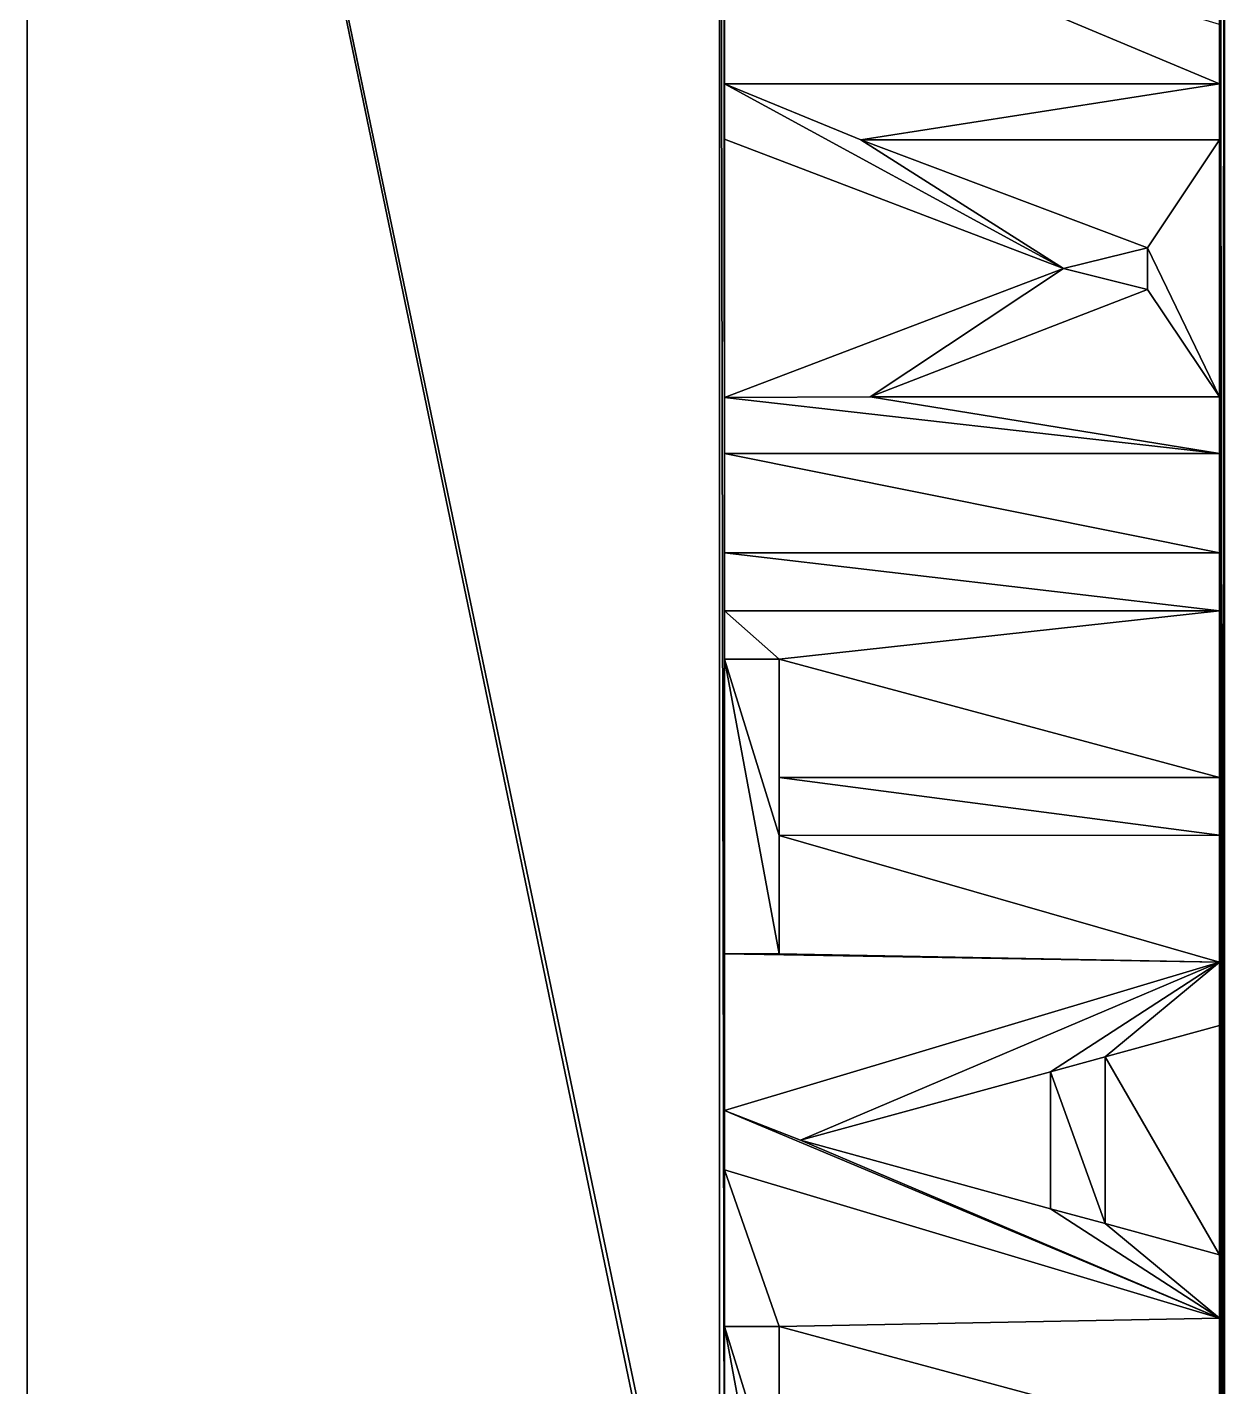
# Model space of a CAD drawing. Header units: metres. Extents: x -75 to 218, y -7 to 90.
# Drawn here: x -75.29 to -45.11, y 16.78 to 51.19 of the extents above; entities that cross this region are included whole.
import ezdxf

# ---------------------------------------------------------------- set-up
doc = ezdxf.new("R2010")
doc.units = ezdxf.units.M

msp = doc.modelspace()

# ---------------------------------------------------------------- meshes
at = {"layer": 'Layer0'}
mesh = msp.add_polyface(dxfattribs=at)
corners = [(-75.289, 90.288, 1), (-75.289, -6.612), (-75.289, -6.612, 1), (-75.289, 90.288)]
mesh.append_faces([[corners[k] for k in face] for face in [(0, 1, 2), (1, 0, 3)]], dxfattribs={"vtx0": -1})
mesh = msp.add_polyface(dxfattribs=at)
corners = [(-75.289, 90.288), (218.173, -6.612), (-75.289, -6.612), (218.173, 90.288)]
mesh.append_faces([[corners[k] for k in face] for face in [(0, 1, 2), (1, 0, 3)]], dxfattribs={"vtx0": -1})
mesh = msp.add_polyface(dxfattribs=at)
corners = [(-75.289, -6.612, 1), (-57.715, 5.671, 1), (-75.289, 90.288, 1), (-57.768, 6.519, 1), (-57.768, 76.657, 1), (-49.063, 45.084, 1), (-57.639, 48.364, 1), (-57.639, 41.82, 1), (-45.12, 32.203, 1), (-56.261, 35.199, 1), (-56.261, 32.203, 1), (-45.12, 64.947, 1), (-56.261, 67.943, 1), (-56.261, 64.947, 1), (-45.12, 41.838, 1), (-46.936, 44.558, 1), (-53.953, 41.838, 1), (-46.936, 45.609, 1), (-57.639, 10.85, 1), (-57.648, 75.614, 1), (-57.639, 67.943, 1), (-57.639, 23.774, 1), (-57.639, 36.422, 1), (-57.639, 27.743, 1), (-57.639, 35.199, 1), (-57.639, 37.894, 1), (-57.639, 40.408, 1), (-57.639, 55.02, 1), (-57.639, 49.759, 1), (-57.639, 56.518, 1), (-57.639, 60.487, 1), (-57.639, 69.166, 1), (-45.12, 69.166, 1), (-45.12, 60.272, 1), (-56.261, 60.487, 1), (-56.261, 63.484, 1), (-45.12, 63.492, 1), (-45.12, 52.867, 1), (-48.013, 57.878, 1), (-48.013, 53.659, 1), (-45.12, 58.67, 1), (-45.12, 49.759, 1), (-45.12, 51.266, 1), (-45.12, 48.347, 1), (-54.191, 48.347, 1), (-45.12, 37.894, 1), (-45.12, 40.408, 1), (-45.12, 36.422, 1), (-56.261, 30.74, 1), (-45.12, 27.528, 1), (-45.12, 30.748, 1)]
mesh.append_faces([[corners[k] for k in face] for face in [(8, 9, 10), (11, 12, 13), (14, 15, 16), (37, 38, 39), (17, 43, 44)]], dxfattribs={"vtx0": -1})
mesh.append_faces([[corners[k] for k in face] for face in [(0, 1, 2), (15, 14, 17), (4, 18, 19), (20, 29, 30), (12, 31, 20), (33, 30, 29), (30, 33, 34), (34, 33, 35), (35, 33, 36), (38, 37, 40), (41, 27, 28), (27, 41, 42), (45, 26, 25), (26, 45, 46), (9, 22, 24), (22, 9, 47), (48, 49, 50)]], dxfattribs={"vtx0": -1, "vtx1": -1})
mesh.append_faces([[corners[k] for k in face] for face in [(4, 2, 3), (3, 18, 4), (20, 19, 21), (21, 19, 18), (20, 21, 22), (22, 21, 23), (20, 25, 26), (20, 7, 6), (20, 6, 27), (32, 12, 11), (43, 17, 14), (47, 9, 8)]], dxfattribs={"vtx0": -1, "vtx1": -1, "vtx2": -1})
mesh.append_faces([[corners[k] for k in face] for face in [(2, 1, 3), (22, 23, 24), (20, 22, 25), (20, 26, 7), (27, 6, 28), (20, 27, 29)]], dxfattribs={"vtx0": -1, "vtx2": -1})
mesh.append_faces([[corners[k] for k in face] for face in [(5, 6, 7)]], dxfattribs={"vtx1": -1})
mesh = msp.add_polyface(dxfattribs=at)
corners = [(-44.99, 6.278, 1), (-29.186, 17.724, 1), (-29.842, 17.905, 1), (-30.405, 18.208, 1), (-30.873, 18.632, 1), (-31.243, 19.168, 1), (-31.506, 19.808, 1), (-44.99, 76.657, 1), (-19.069, 30.191, 1), (-30.21, 33.187, 1), (-30.21, 30.191, 1), (-30.219, 20.431, 1), (-30.235, 22.095, 1), (-30.34, 21.4, 1), (-29.922, 22.666, 1), (-29.857, 19.713, 1), (-29.396, 23.111, 1), (-29.27, 19.267, 1), (-28.652, 23.432, 1), (-28.471, 19.118, 1), (-45.12, 27.528, 1), (-45.044, 7.142, 1), (-45.12, 30.748, 1), (-45.12, 32.203, 1), (-45.12, 36.422, 1), (-45.12, 37.894, 1), (-45.12, 40.408, 1), (-45.12, 41.838, 1), (-45.12, 48.347, 1), (-31.681, 55.774, 1), (-31.717, 21.4, 1), (-31.588, 25.731, 1), (-31.562, 22.632, 1), (-30.21, 25.731, 1), (-31.097, 23.609, 1), (-30.318, 24.329, 1), (-29.22, 24.792, 1), (-30.21, 28.728, 1), (-19.069, 28.736, 1), (-24.655, 24.358, 1), (-25.057, 23.94, 1), (-28.118, 19.118, 1), (-25.626, 22.911, 1), (-27.518, 19.213, 1), (-27.059, 19.497, 1), (-26.713, 19.933, 1), (-26.017, 21.77, 1), (-26.448, 20.483, 1), (-31.588, 34.307, 1), (-31.588, 33.187, 1), (-19.069, 34.307, 1)]
mesh.append_faces([[corners[k] for k in face] for face in [(8, 9, 10), (11, 12, 13), (46, 45, 47)]], dxfattribs={"vtx0": -1})
mesh.append_faces([[corners[k] for k in face] for face in [(12, 11, 14), (14, 15, 16), (16, 17, 18), (22, 21, 23), (24, 21, 25), (26, 21, 27), (31, 32, 33), (33, 36, 37), (37, 36, 38), (39, 18, 40), (40, 41, 42), (42, 45, 46), (9, 48, 49), (48, 9, 50)]], dxfattribs={"vtx0": -1, "vtx1": -1})
mesh.append_faces([[corners[k] for k in face] for face in [(0, 6, 7), (20, 21, 22), (23, 21, 24), (25, 21, 26), (27, 21, 28), (29, 30, 31), (40, 18, 19)]], dxfattribs={"vtx0": -1, "vtx1": -1, "vtx2": -1})
mesh.append_faces([[corners[k] for k in face] for face in [(0, 1, 2), (0, 2, 3), (0, 3, 4), (0, 4, 5), (0, 5, 6), (14, 11, 15), (16, 15, 17), (18, 17, 19), (7, 21, 0), (31, 30, 32), (33, 32, 34), (33, 34, 35), (33, 35, 36), (40, 19, 41), (42, 41, 43), (42, 43, 44), (42, 44, 45)]], dxfattribs={"vtx0": -1, "vtx2": -1})
mesh = msp.add_polyface(dxfattribs=at)
corners = [(-44.99, 76.657, 1), (-31.506, 19.808, 1), (-31.664, 20.552, 1), (-31.717, 21.4, 1), (-31.734, 56.503, 1), (-31.588, 64.864, 1), (-31.681, 57.236, 1), (-31.588, 63.099, 1), (-23.012, 38.982, 1), (-31.588, 42.262, 1), (-31.588, 35.719, 1), (-31.522, 57.876, 1), (-30.408, 61.325, 1), (-31.257, 58.422, 1), (-30.886, 58.875, 1), (-30.421, 59.231, 1), (-29.871, 59.486, 1), (-28.876, 61.325, 1), (-29.239, 59.638, 1), (-28.523, 59.689, 1), (-45.12, 48.347, 1), (-45.044, 7.142, 1), (-45.12, 49.759, 1), (-45.12, 51.266, 1), (-45.12, 52.867, 1), (-45.12, 58.67, 1), (-45.12, 60.272, 1), (-45.12, 63.492, 1), (-45.12, 64.947, 1), (-45.12, 69.166, 1), (-45.12, 70.638, 1), (-45.11, 75.614, 1), (-31.681, 55.774, 1), (-31.588, 43.657, 1), (-31.522, 55.137, 1), (-31.588, 33.187, 1), (-31.588, 25.731, 1), (-31.588, 34.307, 1), (-31.257, 54.59, 1), (-30.886, 54.136, 1), (-24.252, 46.025, 1), (-30.421, 53.778, 1), (-29.871, 53.522, 1), (-29.239, 53.369, 1), (-28.523, 53.318, 1)]
mesh.append_faces([[corners[k] for k in face] for face in [(5, 6, 7), (11, 7, 6), (7, 11, 12), (12, 16, 17), (20, 21, 22), (23, 21, 24), (25, 21, 26), (27, 21, 28), (29, 21, 30), (31, 21, 0), (32, 33, 34), (35, 32, 36), (33, 10, 9), (34, 33, 38), (38, 33, 39), (39, 40, 41), (41, 40, 42), (42, 40, 43), (43, 40, 44)]], dxfattribs={"vtx0": -1, "vtx1": -1})
mesh.append_faces([[corners[k] for k in face] for face in [(0, 3, 4), (5, 0, 4), (22, 21, 23), (24, 21, 25), (26, 21, 27), (28, 21, 29), (30, 21, 31), (33, 32, 35), (33, 35, 37), (39, 33, 40)]], dxfattribs={"vtx0": -1, "vtx1": -1, "vtx2": -1})
mesh.append_faces([[corners[k] for k in face] for face in [(0, 1, 2), (0, 2, 3), (5, 4, 6), (12, 11, 13), (12, 13, 14), (12, 14, 15), (12, 15, 16), (17, 16, 18), (17, 18, 19), (3, 32, 4), (33, 37, 10)]], dxfattribs={"vtx0": -1, "vtx2": -1})
mesh.append_faces([[corners[k] for k in face] for face in [(8, 9, 10)]], dxfattribs={"vtx1": -1})
mesh = msp.add_polyface(dxfattribs=at)
corners = [(42.001, 72.341, 1), (41.995, 72.935, 1), (41.958, 72.687, 1), (42.107, 73.139, 1), (42.13, 72.084, 1), (42.295, 73.298, 1), (42.34, 71.925, 1), (42.561, 73.412, 1), (42.625, 71.872, 1), (41.512, 74.732, 1), (41.466, 72.687, 1), (41.521, 73.127, 1), (43.988, 73.743, 1), (43.844, 73.594, 1), (42.751, 71.872, 1), (43.641, 73.226, 1), (42.966, 71.906, 1), (43.129, 72.007, 1), (43.253, 72.163, 1), (43.501, 72.819, 1), (43.348, 72.359, 1), (44.898, 71.743, 1), (45.149, 73.383, 1), (44.861, 73.437, 1), (45.181, 71.868, 1), (45.362, 73.22, 1), (45.38, 72.061, 1), (45.493, 72.957, 1), (45.498, 72.309, 1), (45.537, 72.601, 1), (-47.591, 2.481, 1), (-75.289, -6.612, 1), (218.173, -6.612, 1), (-46.787, 2.779, 1), (-46.131, 3.226, 1), (-45.625, 3.81, 1), (-45.27, 4.522, 1), (-45.06, 5.348, 1), (-44.99, 6.278, 1), (-18.94, 56.503, 1), (42.135, 71.439, 1), (41.935, 71.547, 1), (43.606, 71.749, 1), (45.1, 71.244, 1), (43.806, 72.144, 1), (43.944, 72.573, 1), (44.095, 72.999, 1), (44.192, 73.176, 1), (44.316, 73.315, 1), (44.48, 73.407, 1), (44.695, 73.437, 1)]
mesh.append_faces([[corners[k] for k in face] for face in [(0, 1, 2), (19, 18, 20), (27, 28, 29)]], dxfattribs={"vtx0": -1})
mesh.append_faces([[corners[k] for k in face] for face in [(1, 0, 3), (3, 4, 5), (5, 6, 7), (12, 7, 13), (13, 14, 15), (15, 18, 19), (22, 24, 25), (25, 26, 27), (30, 32, 33), (33, 32, 34), (34, 32, 35), (35, 32, 36), (36, 32, 37), (37, 32, 38), (42, 43, 44), (44, 43, 45), (45, 43, 46), (46, 43, 47), (47, 21, 48), (48, 21, 49), (49, 21, 50), (50, 21, 23)]], dxfattribs={"vtx0": -1, "vtx1": -1})
mesh.append_faces([[corners[k] for k in face] for face in [(13, 7, 8)]], dxfattribs={"vtx0": -1, "vtx1": -1, "vtx2": -1})
mesh.append_faces([[corners[k] for k in face] for face in [(3, 0, 4), (5, 4, 6), (7, 6, 8), (9, 10, 11), (13, 8, 14), (15, 14, 16), (15, 16, 17), (15, 17, 18), (21, 22, 23), (22, 21, 24), (25, 24, 26), (27, 26, 28), (30, 31, 32), (39, 40, 41), (47, 43, 21)]], dxfattribs={"vtx0": -1, "vtx2": -1})
mesh = msp.add_polyface(dxfattribs=at)
corners = [(-54.191, 48.347, 0.9), (-45.12, 49.759, 0.9), (-57.639, 49.759, 0.9), (-45.12, 48.347, 0.9), (-45.12, 40.408, 0.9), (-57.639, 41.82, 0.9), (-57.639, 40.408, 0.9), (-53.953, 41.838, 0.9), (-45.12, 41.838, 0.9), (-49.063, 45.084, 0.9), (-46.936, 44.558, 0.9), (-57.639, 48.364, 0.9), (-46.936, 45.609, 0.9)]
mesh.append_faces([[corners[k] for k in face] for face in [(1, 0, 3), (4, 5, 6), (7, 4, 8), (9, 2, 11)]], dxfattribs={"vtx0": -1})
mesh.append_faces([[corners[k] for k in face] for face in [(0, 9, 12), (12, 9, 10)]], dxfattribs={"vtx0": -1, "vtx1": -1})
mesh.append_faces([[corners[k] for k in face] for face in [(5, 4, 7), (2, 9, 0)]], dxfattribs={"vtx0": -1, "vtx1": -1, "vtx2": -1})
mesh.append_faces([[corners[k] for k in face] for face in [(0, 1, 2), (7, 9, 5), (9, 7, 10)]], dxfattribs={"vtx0": -1, "vtx2": -1})
mesh = msp.add_polyface(dxfattribs=at)
corners = [(-45.12, 49.759, 1), (-57.639, 49.759, 0.9), (-45.12, 49.759, 0.9), (-57.639, 49.759, 1)]
mesh.append_faces([[corners[k] for k in face] for face in [(0, 1, 2), (1, 0, 3)]], dxfattribs={"vtx0": -1})
mesh = msp.add_polyface(dxfattribs=at)
corners = [(-57.639, 49.759, 0.9), (-57.639, 48.364, 1), (-57.639, 48.364, 0.9), (-57.639, 49.759, 1)]
mesh.append_faces([[corners[k] for k in face] for face in [(0, 1, 2), (1, 0, 3)]], dxfattribs={"vtx0": -1})
mesh = msp.add_polyface(dxfattribs=at)
corners = [(-45.12, 49.759, 1), (-45.12, 48.347, 0.9), (-45.12, 48.347, 1), (-45.12, 49.759, 0.9)]
mesh.append_faces([[corners[k] for k in face] for face in [(0, 1, 2), (1, 0, 3)]], dxfattribs={"vtx0": -1})
mesh = msp.add_polyface(dxfattribs=at)
corners = [(-57.639, 48.364, 1), (-49.063, 45.084, 0.9), (-57.639, 48.364, 0.9), (-49.063, 45.084, 1)]
mesh.append_faces([[corners[k] for k in face] for face in [(0, 1, 2), (1, 0, 3)]], dxfattribs={"vtx0": -1})
mesh = msp.add_polyface(dxfattribs=at)
corners = [(-54.191, 48.347, 1), (-45.12, 48.347, 0.9), (-54.191, 48.347, 0.9), (-45.12, 48.347, 1)]
mesh.append_faces([[corners[k] for k in face] for face in [(0, 1, 2), (1, 0, 3)]], dxfattribs={"vtx0": -1})
mesh = msp.add_polyface(dxfattribs=at)
corners = [(-46.936, 45.609, 1), (-54.191, 48.347, 0.9), (-46.936, 45.609, 0.9), (-54.191, 48.347, 1)]
mesh.append_faces([[corners[k] for k in face] for face in [(0, 1, 2), (1, 0, 3)]], dxfattribs={"vtx0": -1})
mesh = msp.add_polyface(dxfattribs=at)
corners = [(-46.936, 45.609, 1), (-46.936, 44.558, 0.9), (-46.936, 44.558, 1), (-46.936, 45.609, 0.9)]
mesh.append_faces([[corners[k] for k in face] for face in [(0, 1, 2), (1, 0, 3)]], dxfattribs={"vtx0": -1})
mesh = msp.add_polyface(dxfattribs=at)
corners = [(-49.063, 45.084, 1), (-57.639, 41.82, 0.9), (-49.063, 45.084, 0.9), (-57.639, 41.82, 1)]
mesh.append_faces([[corners[k] for k in face] for face in [(0, 1, 2), (1, 0, 3)]], dxfattribs={"vtx0": -1})
mesh = msp.add_polyface(dxfattribs=at)
corners = [(-53.953, 41.838, 1), (-46.936, 44.558, 0.9), (-53.953, 41.838, 0.9), (-46.936, 44.558, 1)]
mesh.append_faces([[corners[k] for k in face] for face in [(0, 1, 2), (1, 0, 3)]], dxfattribs={"vtx0": -1})
mesh = msp.add_polyface(dxfattribs=at)
corners = [(-57.639, 41.82, 0.9), (-57.639, 40.408, 1), (-57.639, 40.408, 0.9), (-57.639, 41.82, 1)]
mesh.append_faces([[corners[k] for k in face] for face in [(0, 1, 2), (1, 0, 3)]], dxfattribs={"vtx0": -1})
mesh = msp.add_polyface(dxfattribs=at)
corners = [(-45.12, 41.838, 1), (-53.953, 41.838, 0.9), (-45.12, 41.838, 0.9), (-53.953, 41.838, 1)]
mesh.append_faces([[corners[k] for k in face] for face in [(0, 1, 2), (1, 0, 3)]], dxfattribs={"vtx0": -1})
mesh = msp.add_polyface(dxfattribs=at)
corners = [(-45.12, 41.838, 1), (-45.12, 40.408, 0.9), (-45.12, 40.408, 1), (-45.12, 41.838, 0.9)]
mesh.append_faces([[corners[k] for k in face] for face in [(0, 1, 2), (1, 0, 3)]], dxfattribs={"vtx0": -1})
mesh = msp.add_polyface(dxfattribs=at)
corners = [(-57.639, 40.408, 1), (-45.12, 40.408, 0.9), (-57.639, 40.408, 0.9), (-45.12, 40.408, 1)]
mesh.append_faces([[corners[k] for k in face] for face in [(0, 1, 2), (1, 0, 3)]], dxfattribs={"vtx0": -1})
mesh = msp.add_polyface(dxfattribs=at)
corners = [(-45.12, 36.422, 0.9), (-57.639, 37.894, 0.9), (-57.639, 36.422, 0.9), (-45.12, 37.894, 0.9)]
mesh.append_faces([[corners[k] for k in face] for face in [(0, 1, 2), (1, 0, 3)]], dxfattribs={"vtx0": -1})
mesh = msp.add_polyface(dxfattribs=at)
corners = [(-45.12, 37.894, 1), (-57.639, 37.894, 0.9), (-45.12, 37.894, 0.9), (-57.639, 37.894, 1)]
mesh.append_faces([[corners[k] for k in face] for face in [(0, 1, 2), (1, 0, 3)]], dxfattribs={"vtx0": -1})
mesh = msp.add_polyface(dxfattribs=at)
corners = [(-57.639, 37.894, 0.9), (-57.639, 36.422, 1), (-57.639, 36.422, 0.9), (-57.639, 37.894, 1)]
mesh.append_faces([[corners[k] for k in face] for face in [(0, 1, 2), (1, 0, 3)]], dxfattribs={"vtx0": -1})
mesh = msp.add_polyface(dxfattribs=at)
corners = [(-45.12, 37.894, 1), (-45.12, 36.422, 0.9), (-45.12, 36.422, 1), (-45.12, 37.894, 0.9)]
mesh.append_faces([[corners[k] for k in face] for face in [(0, 1, 2), (1, 0, 3)]], dxfattribs={"vtx0": -1})
mesh = msp.add_polyface(dxfattribs=at)
corners = [(-57.639, 36.422, 1), (-45.12, 36.422, 0.9), (-57.639, 36.422, 0.9), (-45.12, 36.422, 1)]
mesh.append_faces([[corners[k] for k in face] for face in [(0, 1, 2), (1, 0, 3)]], dxfattribs={"vtx0": -1})
mesh = msp.add_polyface(dxfattribs=at)
corners = [(-45.12, 30.748, 0.9), (-56.261, 32.203, 0.9), (-56.261, 30.74, 0.9), (-45.12, 32.203, 0.9), (-56.261, 27.743, 0.9), (-57.639, 35.199, 0.9), (-57.639, 27.743, 0.9), (-56.261, 35.199, 0.9)]
mesh.append_faces([[corners[k] for k in face] for face in [(1, 0, 3), (4, 5, 6)]], dxfattribs={"vtx0": -1})
mesh.append_faces([[corners[k] for k in face] for face in [(0, 1, 2), (5, 2, 7), (7, 2, 1)]], dxfattribs={"vtx0": -1, "vtx1": -1})
mesh.append_faces([[corners[k] for k in face] for face in [(5, 4, 2)]], dxfattribs={"vtx0": -1, "vtx2": -1})
mesh = msp.add_polyface(dxfattribs=at)
corners = [(-56.261, 35.199, 1), (-57.639, 35.199, 0.9), (-56.261, 35.199, 0.9), (-57.639, 35.199, 1)]
mesh.append_faces([[corners[k] for k in face] for face in [(0, 1, 2), (1, 0, 3)]], dxfattribs={"vtx0": -1})
mesh = msp.add_polyface(dxfattribs=at)
corners = [(-57.639, 35.199, 0.9), (-57.639, 27.743, 1), (-57.639, 27.743, 0.9), (-57.639, 35.199, 1)]
mesh.append_faces([[corners[k] for k in face] for face in [(0, 1, 2), (1, 0, 3)]], dxfattribs={"vtx0": -1})
mesh = msp.add_polyface(dxfattribs=at)
corners = [(-56.261, 35.199, 1), (-56.261, 32.203, 0.9), (-56.261, 32.203, 1), (-56.261, 35.199, 0.9)]
mesh.append_faces([[corners[k] for k in face] for face in [(0, 1, 2), (1, 0, 3)]], dxfattribs={"vtx0": -1})
mesh = msp.add_polyface(dxfattribs=at)
corners = [(-45.12, 32.203, 1), (-56.261, 32.203, 0.9), (-45.12, 32.203, 0.9), (-56.261, 32.203, 1)]
mesh.append_faces([[corners[k] for k in face] for face in [(0, 1, 2), (1, 0, 3)]], dxfattribs={"vtx0": -1})
mesh = msp.add_polyface(dxfattribs=at)
corners = [(-45.12, 32.203, 1), (-45.12, 30.748, 0.9), (-45.12, 30.748, 1), (-45.12, 32.203, 0.9)]
mesh.append_faces([[corners[k] for k in face] for face in [(0, 1, 2), (1, 0, 3)]], dxfattribs={"vtx0": -1})
mesh = msp.add_polyface(dxfattribs=at)
corners = [(-45.12, 15.31, 1), (-56.261, 18.306, 1), (-56.261, 15.31, 1), (-55.446, 8.23, 1), (-55.32, 4.386, 1), (-54.703, 8.551, 1), (-57.639, 10.85, 1), (-57.768, 6.519, 1), (-57.613, 7.751, 1), (-56.261, 10.85, 1), (-57.148, 8.728, 1), (-56.369, 9.448, 1), (-55.271, 9.911, 1), (-56.261, 13.147, 1), (-56.261, 13.847, 1), (-45.12, 13.855, 1), (-50.705, 9.477, 1), (-51.108, 9.059, 1), (-54.522, 4.237, 1), (-54.169, 4.237, 1), (-51.676, 8.03, 1), (-50.195, 9.8, 1), (-49.557, 10.006, 1), (-48.77, 10.075, 1), (-48.28, 10.075, 1), (-47.53, 10.014, 1), (-46.873, 9.83, 1), (-46.309, 9.523, 1), (-45.839, 9.093, 1), (-45.468, 8.549, 1), (-45.203, 7.899, 1), (-45.044, 7.142, 1), (-45.12, 18.522, 1), (-45.12, 20.123, 1), (-45.12, 25.926, 1), (-45.12, 27.528, 1), (-57.639, 23.774, 1), (-57.639, 18.306, 1), (-57.639, 22.276, 1), (-57.639, 27.743, 1), (-56.261, 27.743, 1), (-56.261, 30.74, 1), (-48.013, 25.134, 1), (-48.013, 20.915, 1)]
mesh.append_faces([[corners[k] for k in face] for face in [(0, 1, 2), (33, 42, 43)]], dxfattribs={"vtx0": -1})
mesh.append_faces([[corners[k] for k in face] for face in [(3, 4, 5), (6, 8, 9), (9, 12, 13), (13, 12, 14), (14, 12, 15), (16, 5, 17), (17, 19, 20), (15, 31, 0), (32, 31, 33), (34, 31, 35), (36, 37, 38), (35, 39, 36), (39, 35, 40), (40, 35, 41), (42, 33, 34), (1, 38, 37), (38, 1, 32)]], dxfattribs={"vtx0": -1, "vtx1": -1})
mesh.append_faces([[corners[k] for k in face] for face in [(15, 5, 16), (17, 5, 18), (0, 31, 32), (33, 31, 34), (32, 1, 0)]], dxfattribs={"vtx0": -1, "vtx1": -1, "vtx2": -1})
mesh.append_faces([[corners[k] for k in face] for face in [(6, 7, 8), (9, 8, 10), (9, 10, 11), (9, 11, 12), (15, 12, 5), (15, 16, 21), (15, 21, 22), (15, 22, 23), (15, 23, 24), (15, 24, 25), (15, 25, 26), (15, 26, 27), (15, 27, 28), (15, 28, 29), (15, 29, 30), (15, 30, 31), (36, 6, 37)]], dxfattribs={"vtx0": -1, "vtx2": -1})
mesh = msp.add_polyface(dxfattribs=at)
corners = [(-56.261, 30.74, 1), (-45.12, 30.748, 0.9), (-56.261, 30.74, 0.9), (-45.12, 30.748, 1)]
mesh.append_faces([[corners[k] for k in face] for face in [(0, 1, 2), (1, 0, 3)]], dxfattribs={"vtx0": -1})
mesh = msp.add_polyface(dxfattribs=at)
corners = [(-56.261, 30.74, 1), (-56.261, 27.743, 0.9), (-56.261, 27.743, 1), (-56.261, 30.74, 0.9)]
mesh.append_faces([[corners[k] for k in face] for face in [(0, 1, 2), (1, 0, 3)]], dxfattribs={"vtx0": -1})
mesh = msp.add_polyface(dxfattribs=at)
corners = [(-57.639, 27.743, 1), (-56.261, 27.743, 0.9), (-57.639, 27.743, 0.9), (-56.261, 27.743, 1)]
mesh.append_faces([[corners[k] for k in face] for face in [(0, 1, 2), (1, 0, 3)]], dxfattribs={"vtx0": -1})
mesh = msp.add_polyface(dxfattribs=at)
corners = [(-45.12, 18.522, 0.9), (-57.639, 23.774, 0.9), (-57.639, 22.276, 0.9), (-55.719, 23.025, 0.9), (-49.39, 21.292, 0.9), (-48.013, 20.915, 0.9), (-49.39, 24.757, 0.9), (-45.12, 20.123, 0.9), (-45.12, 27.528, 0.9), (-48.013, 25.134, 0.9), (-45.12, 25.926, 0.9)]
mesh.append_faces([[corners[k] for k in face] for face in [(0, 1, 2), (5, 0, 7), (8, 9, 10)]], dxfattribs={"vtx0": -1})
mesh.append_faces([[corners[k] for k in face] for face in [(3, 0, 4), (4, 5, 6), (9, 6, 5)]], dxfattribs={"vtx0": -1, "vtx1": -1})
mesh.append_faces([[corners[k] for k in face] for face in [(1, 0, 3), (4, 0, 5), (8, 6, 9)]], dxfattribs={"vtx0": -1, "vtx1": -1, "vtx2": -1})
mesh.append_faces([[corners[k] for k in face] for face in [(3, 8, 1), (8, 3, 6)]], dxfattribs={"vtx0": -1, "vtx2": -1})
mesh = msp.add_polyface(dxfattribs=at)
corners = [(-45.12, 27.528, 1), (-57.639, 23.774, 0.9), (-45.12, 27.528, 0.9), (-57.639, 23.774, 1)]
mesh.append_faces([[corners[k] for k in face] for face in [(0, 1, 2), (1, 0, 3)]], dxfattribs={"vtx0": -1})
mesh = msp.add_polyface(dxfattribs=at)
corners = [(-45.12, 27.528, 1), (-45.12, 25.926, 0.9), (-45.12, 25.926, 1), (-45.12, 27.528, 0.9)]
mesh.append_faces([[corners[k] for k in face] for face in [(0, 1, 2), (1, 0, 3)]], dxfattribs={"vtx0": -1})
mesh = msp.add_polyface(dxfattribs=at)
corners = [(-48.013, 25.134, 1), (-45.12, 25.926, 0.9), (-48.013, 25.134, 0.9), (-45.12, 25.926, 1)]
mesh.append_faces([[corners[k] for k in face] for face in [(0, 1, 2), (1, 0, 3)]], dxfattribs={"vtx0": -1})
mesh = msp.add_polyface(dxfattribs=at)
corners = [(-48.013, 25.134, 1), (-48.013, 20.915, 0.9), (-48.013, 20.915, 1), (-48.013, 25.134, 0.9)]
mesh.append_faces([[corners[k] for k in face] for face in [(0, 1, 2), (1, 0, 3)]], dxfattribs={"vtx0": -1})
mesh = msp.add_polyface(dxfattribs=at)
corners = [(-49.39, 24.757, 1), (-55.719, 23.025, 1), (-49.39, 21.292, 1)]
mesh.append_faces([[corners[k] for k in face] for face in [(0, 1, 2)]])
mesh = msp.add_polyface(dxfattribs=at)
corners = [(-55.719, 23.025, 1), (-49.39, 24.757, 0.9), (-55.719, 23.025, 0.9), (-49.39, 24.757, 1)]
mesh.append_faces([[corners[k] for k in face] for face in [(0, 1, 2), (1, 0, 3)]], dxfattribs={"vtx0": -1})
mesh = msp.add_polyface(dxfattribs=at)
corners = [(-49.39, 24.757, 0.9), (-49.39, 21.292, 1), (-49.39, 21.292, 0.9), (-49.39, 24.757, 1)]
mesh.append_faces([[corners[k] for k in face] for face in [(0, 1, 2), (1, 0, 3)]], dxfattribs={"vtx0": -1})
mesh = msp.add_polyface(dxfattribs=at)
corners = [(-57.639, 23.774, 0.9), (-57.639, 22.276, 1), (-57.639, 22.276, 0.9), (-57.639, 23.774, 1)]
mesh.append_faces([[corners[k] for k in face] for face in [(0, 1, 2), (1, 0, 3)]], dxfattribs={"vtx0": -1})
mesh = msp.add_polyface(dxfattribs=at)
corners = [(-49.39, 21.292, 1), (-55.719, 23.025, 0.9), (-49.39, 21.292, 0.9), (-55.719, 23.025, 1)]
mesh.append_faces([[corners[k] for k in face] for face in [(0, 1, 2), (1, 0, 3)]], dxfattribs={"vtx0": -1})
mesh = msp.add_polyface(dxfattribs=at)
corners = [(-57.639, 22.276, 1), (-45.12, 18.522, 0.9), (-57.639, 22.276, 0.9), (-45.12, 18.522, 1)]
mesh.append_faces([[corners[k] for k in face] for face in [(0, 1, 2), (1, 0, 3)]], dxfattribs={"vtx0": -1})
mesh = msp.add_polyface(dxfattribs=at)
corners = [(-45.12, 20.123, 1), (-48.013, 20.915, 0.9), (-45.12, 20.123, 0.9), (-48.013, 20.915, 1)]
mesh.append_faces([[corners[k] for k in face] for face in [(0, 1, 2), (1, 0, 3)]], dxfattribs={"vtx0": -1})
mesh = msp.add_polyface(dxfattribs=at)
corners = [(-45.12, 20.123, 1), (-45.12, 18.522, 0.9), (-45.12, 18.522, 1), (-45.12, 20.123, 0.9)]
mesh.append_faces([[corners[k] for k in face] for face in [(0, 1, 2), (1, 0, 3)]], dxfattribs={"vtx0": -1})
mesh = msp.add_polyface(dxfattribs=at)
corners = [(-45.12, 13.855, 0.9), (-56.261, 15.31, 0.9), (-56.261, 13.847, 0.9), (-45.12, 15.31, 0.9), (-56.261, 10.85, 0.9), (-57.639, 18.306, 0.9), (-57.639, 10.85, 0.9), (-56.261, 18.306, 0.9), (-56.261, 13.147, 0.9)]
mesh.append_faces([[corners[k] for k in face] for face in [(1, 0, 3), (4, 5, 6), (2, 4, 8)]], dxfattribs={"vtx0": -1})
mesh.append_faces([[corners[k] for k in face] for face in [(0, 1, 2), (5, 2, 7), (7, 2, 1)]], dxfattribs={"vtx0": -1, "vtx1": -1})
mesh.append_faces([[corners[k] for k in face] for face in [(5, 4, 2)]], dxfattribs={"vtx0": -1, "vtx1": -1, "vtx2": -1})
mesh = msp.add_polyface(dxfattribs=at)
corners = [(-56.261, 18.306, 1), (-57.639, 18.306, 0.9), (-56.261, 18.306, 0.9), (-57.639, 18.306, 1)]
mesh.append_faces([[corners[k] for k in face] for face in [(0, 1, 2), (1, 0, 3)]], dxfattribs={"vtx0": -1})
mesh = msp.add_polyface(dxfattribs=at)
corners = [(-57.639, 18.306, 0.9), (-57.639, 10.85, 1), (-57.639, 10.85, 0.9), (-57.639, 18.306, 1)]
mesh.append_faces([[corners[k] for k in face] for face in [(0, 1, 2), (1, 0, 3)]], dxfattribs={"vtx0": -1})
mesh = msp.add_polyface(dxfattribs=at)
corners = [(-56.261, 18.306, 1), (-56.261, 15.31, 0.9), (-56.261, 15.31, 1), (-56.261, 18.306, 0.9)]
mesh.append_faces([[corners[k] for k in face] for face in [(0, 1, 2), (1, 0, 3)]], dxfattribs={"vtx0": -1})

doc.saveas('drawing.dxf')
